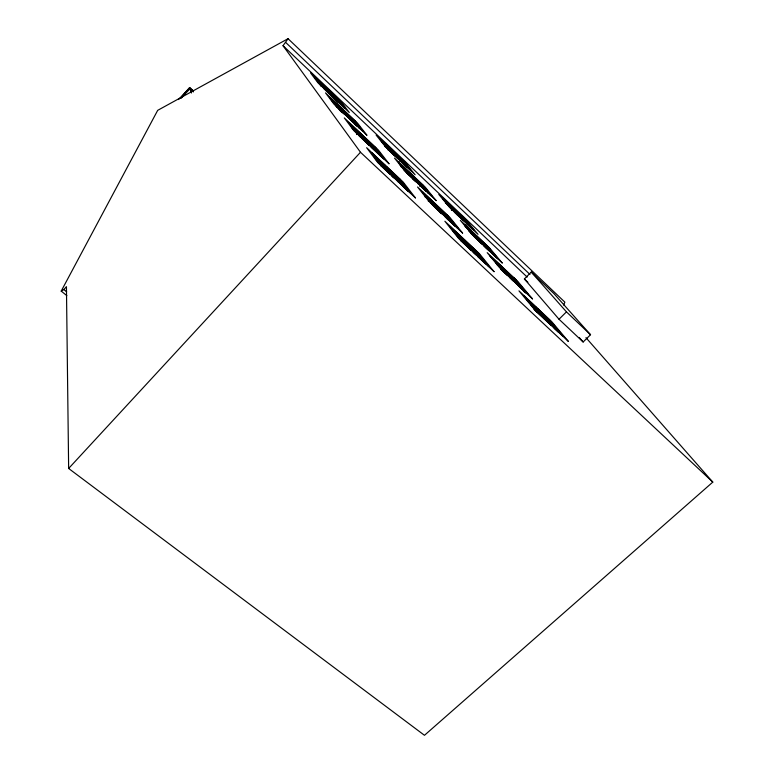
<?xml version="1.0" encoding="UTF-8"?>
<svg xmlns="http://www.w3.org/2000/svg" width="774" height="774" viewBox="0 0 774 774"><rect width="100%" height="100%" fill="white"/><g stroke="black" fill="none" stroke-linecap="round" stroke-linejoin="round"><path stroke-width="1.16" d="M563.627 305.062L564.865 302.16L288.054 38.7L157.693 110.343L61.204 291.101L66.845 295.629M61.204 291.101L63.826 289.553L66.438 286.641L68.644 468.464L424.471 735.3L712.796 482.105L360.491 152.265L283.032 45.705L288.054 38.7M68.644 468.464L360.491 152.265M178.591 99.546L189.698 87.588L193.287 90.829M180.332 98.288L189.698 87.588M181.145 98.23L189.901 88.807L193.345 91.932M329.995 93.19L318.907 83.128L317.147 80.215L329.995 93.19L331.872 96.208M315.511 78.609L327.508 90.461L325.699 87.539L327.596 90.587C339.118 102.574 318.946 81.899 315.086 77.487M331.572 95.144L344.44 108.099L331.485 95.018M343.627 111.65L332.259 100.872L330.295 97.679M346.201 114.455L343.869 111.388L332.607 100.746L334.61 103.997L347.245 116.41M337.309 99.914L337.996 99.188L340.125 101.945L339.525 102.807M334.61 103.997L332.607 100.746M336.99 107.17C328.428 94.931 341.866 114.455 342.708 112.569M342.243 105.245L329.627 92.038M340.744 109.018L341.469 108.244L343.772 111.253L332.51 100.61M343.869 111.388L343.134 112.172L340.531 109.715M343.346 110.014L345.417 113.304L356.679 123.985M345.514 113.439L356.93 123.724L359.359 126.878M345.562 115.374L346.307 114.591L334.852 103.735M345.765 113.178L347.865 116.516L360.452 128.881M347.961 116.651L356.456 125.543M353.699 121.257L354.434 120.492L356.824 123.588L345.659 113.043M360.529 135.111L361.323 134.289L363.944 137.743L351.706 126.723L349.432 123.076M353.747 129.452L352.083 126.597L369.595 145.144M356.93 123.724L356.185 124.498L354.473 122.882M354.511 130.467L357.414 133.679L356.601 134.531M358.72 127.797L359.465 127.013L348.107 116.255M363.267 138.72L364.07 137.898L351.967 126.452M363.316 136.166L365.696 139.91L377.828 150.814L375.09 147.273L374.306 148.086M366.866 141.565L369.324 145.425L361.497 138.053M368.501 143.596L365.812 140.065C385.046 158.583 390.086 163.846 365.957 139.639M371.365 147.35L368.888 143.48M390.444 150.059L382.791 142.813L380.605 139.552M397.672 158.273L385.355 146.025L383.13 142.706L395.978 155.651L398.31 159.076M377.151 151.801L377.944 150.978M384.891 146.499L385.587 145.783M384.997 146.634L385.694 145.918L388.19 149.034L387.493 149.769M384.068 166.149L384.92 165.268L387.987 169.283L374.868 157.538L372.207 153.32M378.302 161.408L375.293 157.412L378.302 161.408L391.383 173.744L394.276 178.223M383.43 158.709L380.856 154.752L368.772 143.316M381.214 165.975L378.438 161.592L381.214 165.975L389.922 174.14M390.057 149.866L390.744 149.159L392.998 152.478M383.024 142.571L393.337 152.381L392.65 153.088L393.908 154.655M394.256 154.577L394.943 153.862L392.447 150.766M395.282 156.367L395.978 155.651M397.362 157.383L395.05 153.997L397.362 157.383L407.666 167.174M387.261 170.357L388.122 169.458L375.158 157.238M399.577 161.205L400.284 160.479C389.399 148.269 407.434 169.438 406.892 167.194M387.058 167.271L389.844 171.605L402.538 183.515M390.947 173.86L388.122 169.458M390.512 174.643L391.383 173.744M401.242 167.01L401.967 166.255L399.258 162.869M415.406 180.313L412.823 176.549L402.093 166.41L404.599 170.106L416.973 182.258M393.124 175.892L390.27 171.48L406.215 187.618L402.964 183.409L390.135 171.306M404.831 163.682L402.499 160.295L393.057 151.801M404.492 164.301L405.179 163.585L394.943 153.862M404.599 170.106L402.093 166.41M407.55 167.029L405.179 163.585M404.231 170.764L404.966 169.999L407.521 173.763L416.731 182.461M407.201 167.648L407.898 166.932L397.594 157.141M401.899 182.693L399.645 179.094L402.828 183.225M409.194 173.686L409.91 172.941L412.455 176.646M402.112 184.289L402.964 183.409M412.097 177.304L412.823 176.549M411.7 174.634L414.254 178.349L412.165 175.746M428.177 191.894L414.622 178.252L417.225 182.025L428.07 192.31M405.489 188.692L406.36 187.801L393.415 175.592M404.841 169.854L415.783 180.216L415.038 180.971L412.552 178.62M417.225 182.025L414.622 178.252M418.415 184.048L415.783 180.216M419.74 186.282L420.485 185.518L417.592 181.929L420.234 185.77M421.549 185.363L422.265 184.618L425.139 188.15L414.496 178.097M424.539 189.05L425.265 188.305M427.577 192.813L428.312 192.058L417.467 181.774M422.662 192.126L425.497 196.267L432.502 202.856M425.11 196.973L425.903 196.17L443.957 215.182M428.264 200.921L429.057 200.108M428.399 201.095L429.193 200.282L432.134 204.568L441.19 213.537M433.179 203.562L433.953 202.769L437.136 206.716M436.497 207.693L437.281 206.89L425.758 195.996M438.268 209.319L439.052 208.516L435.849 204.559M438.403 209.493L439.187 208.69L457.337 227.779M445.389 202.982L446.066 202.285L443.241 198.889M445.514 203.127L446.192 202.43L459.021 215.336L461.023 218.239M439.874 211.892L440.658 211.089M442.438 212.724L455.722 226.376M451.881 209.764L449.191 206.029L452.113 209.531L451.416 210.238M445.631 217.271C437.32 205.797 446.066 219.052 449.152 220.59M449.684 220.116L450.458 219.313L439.052 208.516M454.57 209.619L457.241 213.305L463.694 219.419M456.921 213.924L457.598 213.227L473.465 229.752M458.895 215.182L445.969 202.662L448.117 205.255M460.54 216.739L457.376 213.46C468.57 224.015 483.131 238.876 457.473 213.082M453.951 223.599L453.158 224.402L449.665 221.112M460.443 217.136L463.433 220.696M463.52 219.419L464.187 218.732L467.148 222.244M464.99 242.165L453.728 231.59L450.42 226.811M471.859 250.428L457.54 236.37L454.174 231.503L457.831 236.08L470.224 247.767L473.765 252.808M466.606 223.086L467.283 222.399M464.787 225.273L478.419 238.498L464.787 225.273L468.183 228.823M472.479 229.075L470.418 226.124M468.086 229.239L478.564 238.673L481.834 242.581M465.116 242.059L462.446 238.121L466.132 242.688M461.439 241.236L457.995 236.283L461.439 241.236L471.124 250.331M479.038 255.362L467.893 244.884L464.468 240.017L468.173 244.603L480.344 256.088L483.924 261.128L480.064 256.368L468.057 245.097L484.389 261.061L488.326 265.908M470.805 233.584L471.53 232.848L468.318 228.998M474.694 237.183L471.676 233.022L474.694 237.183L482.483 244.536M454.009 231.3L466.296 242.891L465.455 243.752L462.852 241.314M474.955 234.89L485.966 247.39L474.578 236.641L464.39 224.402L475.536 234.938M469.373 248.628L470.224 247.767M496.424 257.539L483.324 244.468L480.277 240.298L493.783 253.872L479.899 240.366L476.9 236.263M486.072 263.77L472.111 249.48M471.995 249.983L475.836 254.752M481.254 243.491L481.989 242.755L471.53 232.848M479.135 255.227L476.378 251.211L480.18 255.875M483.324 244.468L480.277 240.298M483.469 244.642L496.25 257.539M480.344 256.088L479.503 256.939L475.207 252.914M487.581 248.077L486.266 246.509L486.981 245.793L490.281 249.712L478.342 238.092M483.527 261.922L484.389 261.061M493.696 254.288L483.566 244.216M500.604 267.03C473.92 238.876 504.841 271.587 506.844 272.458L510.588 276.918M499.433 266.914C483.731 248.019 509.64 278.437 510.753 277.121L513.539 281.01M506.689 272.255L503.013 267.872L515.252 282.355L503.216 271.026L491.596 257.065L503.361 268.162M508.247 274.228L504.812 269.575M508.412 274.422L527.278 293.636M512.417 278.64L509.157 275.321M511.808 279.617L512.582 278.843L516.142 283.661M518.957 284.329C501.794 263.073 532.831 299.586 512.369 278.108M524.375 278.959L531.264 272.061L553.99 293.675L590.533 334.726L583.141 342.002L559.012 319.246L524.375 278.959L527.878 282.268M519.383 284.271L522.953 289.07L519.383 284.271L508.499 273.967M526.233 292.969L523.379 289.012M540.107 312.174L528.342 301.667L524.462 296.394M528.526 301.889L544.809 317.795L543.967 318.627M546.734 320.697L533.044 306.697M537.272 312.386L533.238 306.92L537.272 312.386L548.93 323.329M539.468 313.228L540.3 312.396L528.623 301.386M541.21 314.815L542.042 313.983L537.785 308.903M559.438 332.433L546.28 319.662L542.226 314.215L562.717 335.723M546.473 319.894L550.894 325.167M548.253 320.33L549.076 319.517L553.41 324.664M559.012 319.246L566.452 311.874L531.264 272.061M552.771 325.719L553.604 324.896L542.042 313.983M557.744 330.421L553.604 324.896M63.826 289.553L66.651 291.827M189.862 88.023L193.307 91.139M376.135 159.918L377.847 161.524M397.033 179.529L398.726 181.116M378.147 161.892L391.093 174.044L393.637 177.381M395.33 178.697L381.021 165.259L371.462 152.565L385.404 165.665L398.184 181.89M391.663 175.775L393.405 177.41M402.49 185.934L408.517 191.584M477.577 256.387L485.424 263.741M534.041 309.31L536.527 311.641M554.194 328.263L558.315 332.133M352.141 128.242L380.595 155.032M496.918 264.602L510.492 277.373M523.127 289.273L512.32 279.104L513.849 280.923M359.155 135.905L360.877 137.53M371.51 147.534L382.569 157.896M440.387 212.337L442.041 213.895M453.554 224.731L455.315 226.395M500.749 269.217L507.463 275.525M510.076 277.943L513.452 281.126M517.816 285.229L526.175 293.104M536.227 307.404L523.727 295.658L537.175 311.806L549.975 323.813L535.869 307.104L535.047 307.926L536.459 309.619M373.619 155.206L384.639 165.559L387.697 169.583M387.61 168.355L399.355 179.394M451.852 228.707L462.175 238.402M464.187 240.298L476.107 251.492M526.823 299.141L537.717 309.919M540.117 311.632L548.795 319.788L553.129 324.945L539.633 311.719M375.003 157.712L389.08 171.402M453.883 231.784L466.016 243.181L469.77 247.844L466.296 242.891M530.171 303.427L541.461 314.399M541.945 314.486L555.539 327.799M330.904 98.743L341.228 108.505M343.956 111.079L354.182 120.744M399.839 163.895L409.678 173.192M412.271 175.65L422.024 184.86M401.967 166.255L412.697 176.395M480.132 240.124L490.281 249.712M400.177 165.172L425.023 188.556M465.155 226.559L478.322 238.914M471.434 233.264L481.738 243.007M468.454 230.536L471.869 233.758M482.947 244.216L487.175 248.212M349.335 118.364L336.796 106.512L329.656 97.04L341.914 108.621L350.351 119.786M421.066 186.553L426.048 191.255M342.069 112.075L344.691 114.552M355.256 124.527L356.988 126.162M483.847 245.929L488.955 250.757M350.012 124.159L361.052 134.56M363.896 137.24L374.829 147.544L377.557 151.094M424.142 194.022L436.246 206.194M437.32 206.445L448.746 217.784M492.012 258.003L502.752 268.123M505.374 270.6L515.203 279.859M434.253 204.51L436.004 206.155M438.79 208.787L448.32 217.765M503.1 269.381L506.428 272.516M351.812 126.878C358.139 131.59 374.674 150.949 364.07 137.898M438.926 208.961L452.867 222.864M495.776 262.512L506.593 272.709M509.234 275.196L519.131 284.522M283.032 45.705L527.162 277.082M453.283 208.361L442.651 198.299L451.764 209.232L462.61 219.506L452.945 208.08L452.268 208.767L453.709 210.489M315.676 78.503L325.467 87.781M329.879 91.961L339.892 102.197L337.445 99.875M381.224 140.587L390.512 149.392M445.447 201.414L454.164 210.035M456.099 211.505L463.965 218.965M446.066 202.285L455.954 211.679L455.276 212.366L457.473 214.998M403.148 162.085L392.844 151.781M445.843 202.517L453.98 210.218M316.914 80.467L327.596 90.587M330.208 93.054C362.861 125.011 331.959 94.563 327.479 89.223M382.898 142.948L404.947 163.827M448.968 206.271L458.788 215.569M461.256 217.9L470.195 226.356M318.907 83.292L345.291 108.466L338.412 99.546L326.88 88.623L333.507 97.311M323.532 88.313L330.208 94.621M389.68 150.911L385.462 146.16M393.995 154.993L397.449 158.254M454.348 212.105L460.124 217.571M466.703 223.792L472.421 229.21M334.387 98.743L338.49 102.632M389.283 150.688L394.43 155.555M285.838 42.58L529.967 274.451M566.452 311.874L590.533 334.726M585.947 337.658L712.796 482.105M579.223 337.493L583.141 342.002M493.938 254.046L497.343 258.1M490.377 251.405L493.057 254.598M518.619 285.035L521.676 288.673M523.379 290.714L524.936 292.562M461.188 218.026L462.688 219.806M477.955 238.044L479.899 240.366M484.147 245.435L486.817 248.628M505.296 270.707L506.767 272.467M548.679 322.526L550.159 324.287M503.584 271.326L499.859 266.846L503.323 271.587M468.725 230.013L470.65 232.326M526.959 300.002L528.342 301.667M530.645 304.434L532.764 306.968M407.898 166.932L410.539 170.193M428.312 192.058L431.273 195.706M450.313 219.139L447.043 215.104L446.269 215.898L447.575 217.504M450.458 219.313L453.796 223.415M393.337 152.381L395.862 155.506M437.281 206.89L440.522 210.905M468.057 245.097L471.821 249.77M473.92 252.363L475.197 253.959M393.105 152.613L394.372 154.181M439.603 210.373L425.642 196.432L442.38 213.808M380.982 140.549L382.791 142.813M399.694 163.962L401.725 166.507M406.118 172.012L407.521 173.763M451.571 228.891L453.728 231.59M342.476 105.003L344.682 107.847M359.465 127.013L361.932 130.226M380.856 154.752L383.701 158.428M406.36 187.801L409.669 192.097M408.711 191.536L393.55 175.775L396.752 179.974M333.691 97.93L326.115 87.897L314.486 76.887L320.833 85.314M346.307 114.591L348.687 117.706M331.156 99.401L332.259 100.872M350.438 125.04L351.706 126.723M355.169 131.338L357.143 133.96M373.687 155.971L374.868 157.538M189.901 88.807L191.459 93.006M319.236 82.992L321.036 85.943L319.236 82.992M410.433 192.861L396.269 179.578L386.313 166.526L400.11 179.481L410.433 192.861M474.82 253.282L461.294 240.598L449.675 226.066L462.862 238.46L474.82 253.282M489.091 266.672L475.71 254.114L463.732 239.272L476.784 251.54L489.091 266.672M563.472 336.477L550.807 324.596L537.05 308.168L549.424 319.797L563.472 336.477M415.425 197.892L377.78 162.569L366.624 147.699L403.109 181.987L415.425 197.892M494.044 271.655L458.479 238.295L444.876 221.238L479.406 253.698L494.044 271.655M568.387 341.421L534.747 309.852L518.967 290.879L551.698 321.636L568.387 341.421M370.301 145.86L356.94 133.273L348.745 122.389L361.777 134.676L370.301 145.86M384.407 159.144L371.172 146.683L362.629 135.479L375.535 147.65L384.407 159.144M444.663 215.878L431.989 203.949L421.985 191.439L434.359 203.107L444.663 215.878M458.044 228.485L445.495 216.662L435.172 203.872L447.43 215.433L458.044 228.485M527.965 294.333L516.045 283.1L504.135 268.888L515.803 279.888L527.965 294.333M388.993 163.749L353.853 130.671L344.295 117.919L378.418 150.088L388.993 163.749M462.6 233.061L429.27 201.675L417.554 186.998L449.984 217.571L462.6 233.061M532.493 298.87L500.826 269.052L487.194 252.653L518.048 281.746L532.493 298.87M362.59 130.874L350.158 119.138L342.718 109.376L354.86 120.86L362.59 130.874M419.305 184.444L407.366 173.163L398.629 162.23L410.307 173.27L419.305 184.444M431.931 196.354L420.089 185.18L411.071 173.995L422.652 184.938L431.931 196.354M497.992 258.748L486.711 248.096L476.271 235.635L487.32 246.074L497.992 258.748M366.847 135.15L333.846 103.987L325.515 92.88L357.627 123.24L366.847 135.15M436.159 200.601L404.744 170.928L394.508 158.109L425.12 187.047L436.159 200.601M502.191 262.957L472.256 234.677L460.307 220.309L489.516 247.922L502.191 262.957M341.073 101.858L310.597 72.988L317.998 82.857L349.287 112.472L341.073 101.858M405.266 162.675L376.135 135.082L385.259 146.518L415.125 174.779L405.266 162.675M466.674 220.851L438.8 194.448L449.481 207.297L478.022 234.309L466.674 220.851M391.122 149.479L380.005 138.952L387.803 148.705L399.152 159.444L391.122 149.479M402.867 160.615L391.847 150.175L399.897 160.15L411.149 170.802L402.867 160.615M464.526 219.013L453.98 209.028L463.316 220.174L474.075 230.362L464.526 219.013"/></g></svg>
